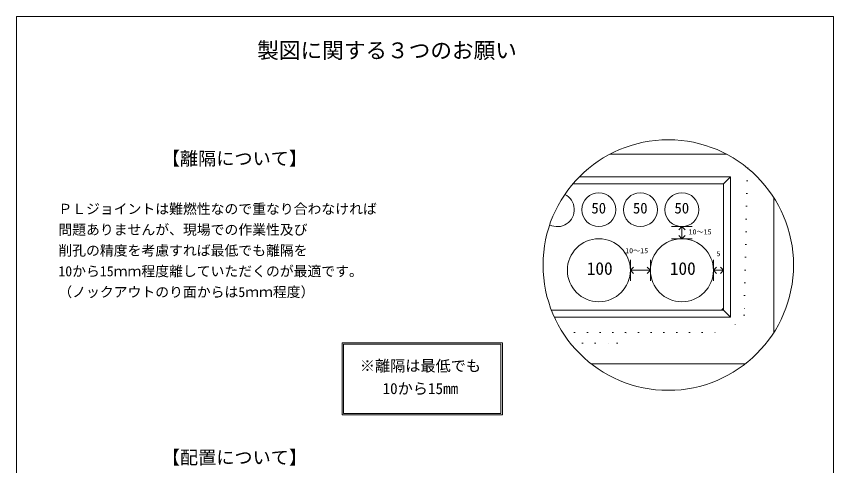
# Model space of a CAD drawing. Units: millimetres, scale not verified. Extents: x -6420 to 6420, y -3016 to 3016.
# Drawn here: x -6420 to -2340, y 774 to 3016 of the extents above; entities that cross this region are included whole.
import ezdxf
from ezdxf.enums import TextEntityAlignment as Align

# ---------------------------------------------------------------- set-up
doc = ezdxf.new("R2010")
doc.units = ezdxf.units.MM
doc.header["$LTSCALE"] = 20
doc.linetypes.add('DASHED1', pattern=[1.8, 1.2, -0.6])
doc.linetypes.add('USER5', pattern=[3.185, 0.01, -3.175])
for name, color, linetype, lineweight in [('0-2_waku', 7, 'Continuous', 18), ('0-3_gaikei', 7, 'Continuous', 18), ('0-4_kakure', 7, 'DASHED1', 5), ('0-5_sunpou', 7, 'Continuous', 5), ('0-7_hole', 7, 'Continuous', 18), ('0-8_uchigawa', 6, 'Continuous', 18), ('0-D_文字１', 7, 'Continuous', 18)]:
    doc.layers.add(name, color=color, linetype=linetype, lineweight=lineweight)
doc.styles.add('ＭＳ ゴシック', font='')
doc.styles.get('ＭＳ ゴシック').set_extended_font_data('MS Gothic')

# ---------------------------------------------------------------- blocks, each defined once
blk = doc.blocks.new('_Open90')
at = {"layer": '0-5_sunpou'}
blk.add_line((0, 0), (-1, 0), dxfattribs=at)
blk.add_lwpolyline([(-0.5, 0.5), (0, 0), (-0.5, -0.5)], dxfattribs=at)

msp = doc.modelspace()

# ---------------------------------------------------------------- linework, layer by layer
at = {"layer": '0-2_waku'}
for p, q in [((-6419.54, 3016.31), (-2339.54, 3016.31)), ((-6419.54, 3016.31), (-2339.54, 3016.31)), ((-6419.54, 3016.31), (-6419.54, -2683.69)), ((-2339.54, 3016.31), (-2339.54, -2683.69))]:
    msp.add_line(p, q, dxfattribs=at)
at = {"layer": '0-3_gaikei'}
for p, q in [((-2873.05, 2327.92), (-3457.22, 2327.92)), ((-2638.09, 1438.94), (-2638.09, 2111.43)), ((-3549.95, 1282.48), (-2780.32, 1282.48))]:
    msp.add_line(p, q, dxfattribs=at)
at = {"layer": '0-4_kakure', "linetype": 'USER5', "lineweight": 18}
for p, q in [((-3691.58, 1438), (-3632.64, 1438)), ((-3632.64, 1438), (-2872.32, 1438)), ((-3632.64, 1438), (-2872.32, 1438)), ((-3592.98, 1386.16), (-3597.17, 1323.32)), ((-3592.98, 1386.16), (-3454.74, 1386.16))]:
    msp.add_line(p, q, dxfattribs=at)
for points in [[(-2770.11, 2259.73), (-2785.92, 1524.4), (-2872.32, 1438)], [(-3592.98, 1386.16), (-3420.18, 1386.16), (-3368.34, 1438)]]:
    msp.add_lwpolyline(points, dxfattribs=at)
at = {"layer": '0-5_sunpou', "color": 150, "lineweight": 18}
for p, q in [((-3148.8, 1966.77), (-3045.12, 1966.77)), ((-3148.8, 1906.29), (-3045.12, 1906.29)), ((-3354.43, 1800.88), (-3354.43, 1697.2)), ((-3254.21, 1800.88), (-3254.21, 1697.2)), ((-2939.57, 1800.88), (-2939.57, 1697.2)), ((-2889.6, 1800.88), (-2889.6, 1697.2)), ((-3354.43, 1749.04), (-3254.21, 1749.04)), ((-2939.57, 1749.04), (-2889.6, 1749.04)), ((-2889.6, 1560.18), (-2899.15, 1550.32))]:
    msp.add_line(p, q, dxfattribs=at)
msp.add_circle((-3165.13, 1775.18), 625.17, dxfattribs=at)
at = {"layer": '0-7_hole'}
for centre, radius in [((-3511.68, 2051.44), 84.67), ((-3304.32, 2051.44), 84.67), ((-3096.96, 2051.44), 84.67), ((-3511.68, 1749.04), 157.25), ((-3096.96, 1749.04), 157.25)]:
    msp.add_circle(centre, radius, dxfattribs=at)
msp.add_arc((-3719.04, 2051.44), 84.67, 243.19936, 63.78529, dxfattribs=at)
at = {"layer": '0-8_uchigawa'}
for p, q in [((-3608.83, 2215.6), (-2855.04, 2215.6)), ((-2855.04, 1515.76), (-2855.04, 2215.6)), ((-3640.65, 2181.04), (-3632.64, 2181.04)), ((-2889.6, 1550.32), (-2889.6, 2181.04)), ((-3748.46, 1550.32), (-3632.64, 1550.32)), ((-3733.94, 1515.76), (-3632.64, 1515.76)), ((-3632.64, 1550.32), (-2889.6, 1550.32)), ((-3632.64, 1515.76), (-2855.04, 1515.76)), ((-2855.04, 1515.76), (-2889.6, 1550.32)), ((-4793.49, 1387.31), (-3993.49, 1387.31)), ((-4793.49, 1027.31), (-4793.49, 1387.31)), ((-3993.49, 1027.31), (-3993.49, 1387.31)), ((-4786.83, 1380.65), (-4000.16, 1380.65)), ((-4786.83, 1033.98), (-4786.83, 1380.65)), ((-4000.16, 1033.98), (-4000.16, 1380.65)), ((-4793.49, 1027.31), (-3993.49, 1027.31)), ((-4786.83, 1033.98), (-4000.16, 1033.98))]:
    msp.add_line(p, q, dxfattribs=at)
msp.add_lwpolyline([(-3632.64, 2181.04), (-2889.6, 2181.04), (-2855.04, 2215.6)], dxfattribs=at)

# ---------------------------------------------------------------- block references
at = {"layer": '0-5_sunpou', "xscale": 31.104, "yscale": 31.104}
for p, rotation in [((-3096.96, 1966.77), 90), ((-3096.96, 1906.29), 270), ((-3354.43, 1749.04), 180), ((-2939.57, 1749.04), 180)]:
    msp.add_blockref('_Open90', p, dxfattribs=dict(at, rotation=rotation))
for p in [(-3254.21, 1749.04), (-2889.6, 1749.04)]:
    msp.add_blockref('_Open90', p, dxfattribs=at)

# ---------------------------------------------------------------- texts
at = {"layer": '0-D_文字１', "style": 'ＭＳ ゴシック'}
for s, height, p in [('製図に関する３つのお願い', 79.18, (-5216.95, 2783.24)), ('【離隔について】', 66.51, (-5693.75, 2253.79)), ('ＰＬジョイントは難燃性なので重なり合わなければ', 50.67, (-6209.9, 2014.95)), ('50', 53.84, (-3548.99, 2016.29)), ('50', 53.84, (-3341.63, 2016.29)), ('50', 53.84, (-3134.27, 2016.29)), ('問題ありませんが、現場での作業性及び', 50.67, (-6209.9, 1911.27)), ('10～15', 25.34, (-3063.54, 1920.53)), ('削孔の精度を考慮すれば最低でも離隔を', 50.67, (-6209.9, 1807.59)), ('10～15', 25.34, (-3380.25, 1826.53)), ('5', 25.34, (-2924.69, 1811.82)), ('10から15ｍｍ程度離していただくのが最適です。', 50.67, (-6209.9, 1703.91)), ('100', 63.34, (-3572.06, 1707.26)), ('100', 63.34, (-3157.34, 1707.26)), ('（ノックアウトのり面からは5ｍｍ程度）', 50.67, (-6209.9, 1600.23)), ('※離隔は最低でも', 55.43, (-4704.74, 1227.95)), ('\u3000 10から15mm', 55.43, (-4704.74, 1114.55)), ('【配置について】', 66.51, (-5693.75, 761.98))]:
    msp.add_text(s, height=height, dxfattribs=at).set_placement(p, align=Align.BOTTOM_LEFT)

doc.saveas('drawing.dxf')
